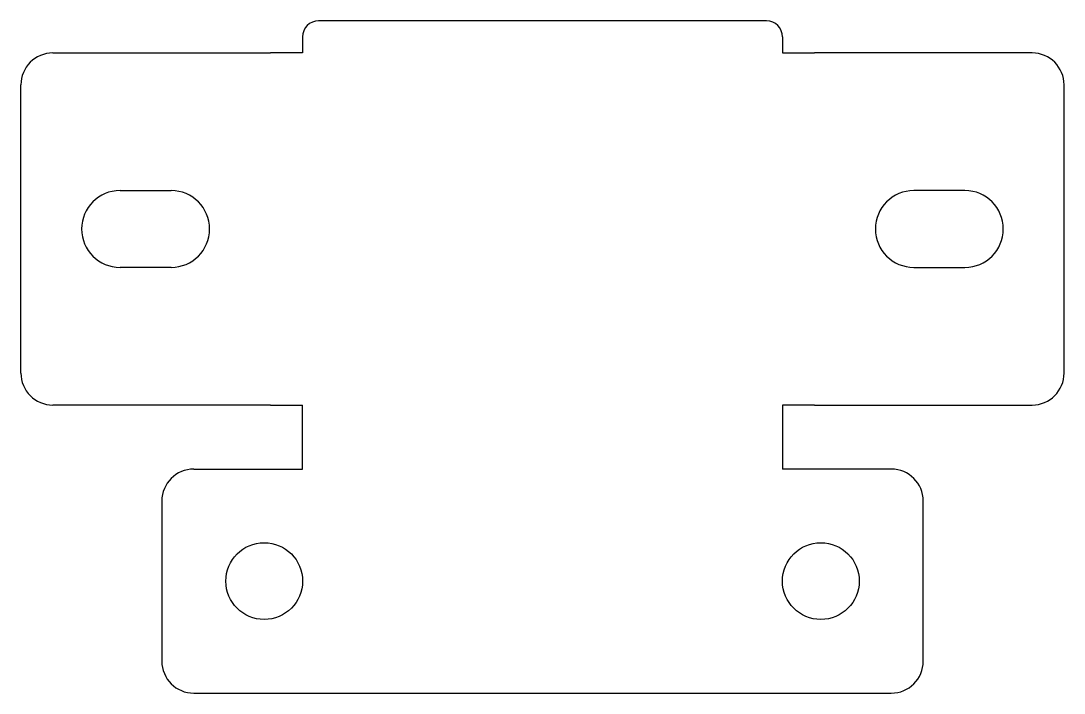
# Model space of a CAD drawing. Header units: millimetres. Extents: x 249 to 412, y 189 to 294.
import ezdxf

# ---------------------------------------------------------------- set-up
doc = ezdxf.new("R2010")
doc.units = ezdxf.units.MM
doc.layers.add('Default', color=7, linetype='Continuous')
doc.layers.add('SABATA_T', color=7, linetype='Continuous')

# ---------------------------------------------------------------- blocks, each defined once
blk = doc.blocks.new('SE')
at = {"layer": 'SABATA_T', "color": 7, "linetype": 'Continuous'}
for p, q in [((365.23, 294.28), (295.23, 294.28)), ((292.73, 291.78), (292.73, 289.28)), ((367.73, 291.78), (367.73, 289.28)), ((253.7, 289.28), (287.7, 289.28)), ((292.73, 289.28), (287.7, 289.28)), ((367.73, 289.28), (372.75, 289.28)), ((406.75, 289.28), (372.75, 289.28)), ((248.7, 239.28), (248.7, 284.28)), ((411.75, 239.28), (411.75, 284.28)), ((264.2, 267.78), (272.2, 267.78)), ((396.25, 267.78), (388.25, 267.78)), ((272.2, 255.78), (264.2, 255.78)), ((388.25, 255.78), (396.25, 255.78)), ((287.7, 234.28), (253.7, 234.28)), ((287.7, 234.28), (292.73, 234.28)), ((292.73, 224.28), (292.73, 234.28)), ((367.73, 234.28), (367.73, 224.28)), ((372.75, 234.28), (367.73, 234.28)), ((372.75, 234.28), (406.75, 234.28)), ((275.73, 224.28), (287.73, 224.28)), ((287.73, 224.28), (292.73, 224.28)), ((384.73, 224.28), (367.73, 224.28)), ((270.73, 219.28), (270.73, 194.28)), ((389.73, 194.28), (389.73, 219.28)), ((275.73, 189.28), (384.73, 189.28))]:
    blk.add_line(p, q, dxfattribs=at)
for centre in [(286.73, 206.78), (373.73, 206.78)]:
    blk.add_circle(centre, 6, dxfattribs=at)
for centre, radius, start, end in [((295.23, 291.78), 2.5, 90, 180), ((365.23, 291.78), 2.5, 0, 90), ((253.7, 284.28), 5, 90, 180), ((406.75, 284.28), 5, 0, 90), ((264.2, 261.78), 6, 90, 270), ((272.2, 261.78), 6, 270, 90), ((388.25, 261.78), 6, 90, 270), ((396.25, 261.78), 6, 270, 90), ((253.7, 239.28), 5, 180, 270), ((406.75, 239.28), 5, 270, 0), ((275.73, 219.28), 5, 90, 180), ((384.73, 219.28), 5, 0, 90), ((275.73, 194.28), 5, 180, 270), ((384.73, 194.28), 5, 270, 0)]:
    blk.add_arc(centre, radius, start, end, dxfattribs=at)

msp = doc.modelspace()

# ---------------------------------------------------------------- block references
at = {"layer": 'Default'}
msp.add_blockref('SE', (0, 0), dxfattribs=at)

doc.saveas('drawing.dxf')
